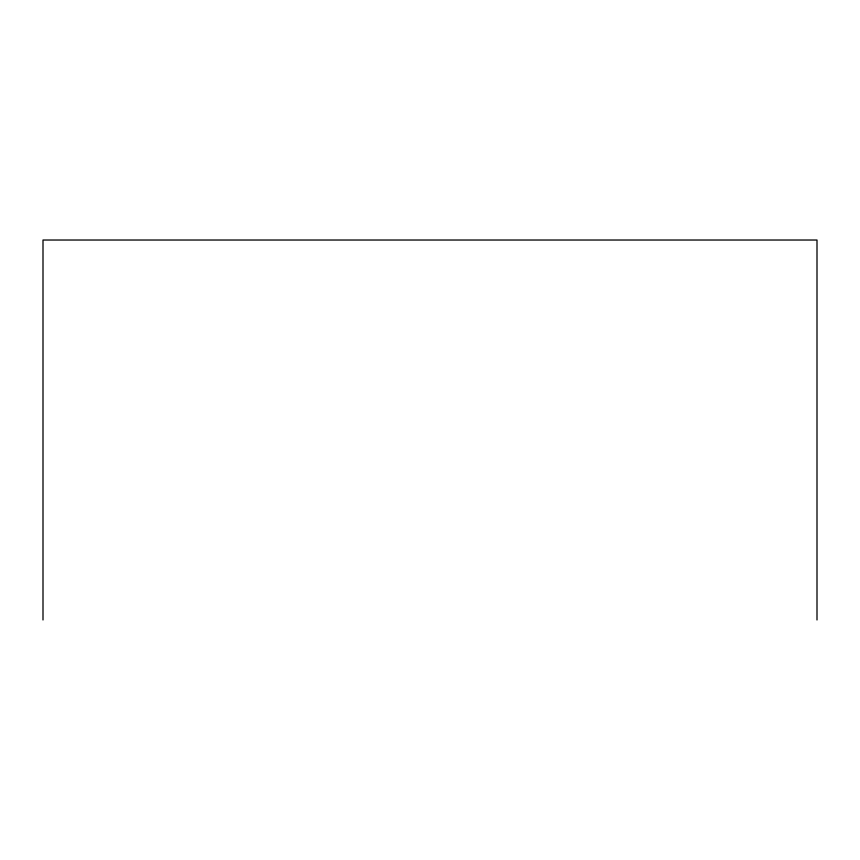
<?xml version="1.0" encoding="UTF-8"?>
<svg xmlns="http://www.w3.org/2000/svg" width="860" height="860" viewBox="0 0 860 860"><rect width="100%" height="100%" fill="white"/><g stroke="black" fill="none" stroke-linecap="round" stroke-linejoin="round"><path stroke-width="1.29" d="M817 619.974L817 240.026L43 240.026L43 619.974"/></g></svg>
